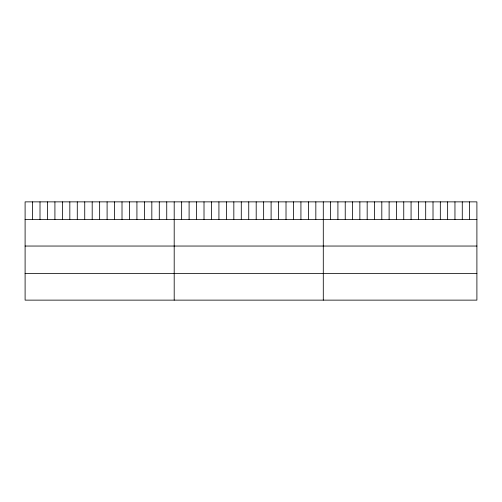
<?xml version="1.0" encoding="UTF-8"?>
<svg xmlns="http://www.w3.org/2000/svg" width="502" height="502" viewBox="0 0 502 502"><rect width="100%" height="100%" fill="white"/><g stroke="black" fill="none" stroke-linecap="round" stroke-linejoin="round"><path stroke-width="0.75" d="M476.9 219.399L476.9 300.133L25.1 300.133L25.1 201.867L476.9 201.867L476.9 219.399L25.1 219.399M25.1 246.043L476.9 246.043M25.1 273.49L476.9 273.49M469.583 201.867L469.583 219.399M462.273 201.867L462.273 219.399M454.956 201.867L454.956 219.399M447.64 201.867L447.64 219.399M440.323 201.867L440.323 219.399M433.013 201.867L433.013 219.399M425.696 201.867L425.696 219.399M418.379 201.867L418.379 219.399M411.069 201.867L411.069 219.399M403.752 201.867L403.752 219.399M396.436 201.867L396.436 219.399M389.119 201.867L389.119 219.399M381.809 201.867L381.809 219.399M374.492 201.867L374.492 219.399M367.175 201.867L367.175 219.399M359.865 201.867L359.865 219.399M352.548 201.867L352.548 219.399M345.232 201.867L345.232 219.399M337.915 201.867L337.915 219.399M330.605 201.867L330.605 219.399M323.288 201.867L323.288 300.133M315.833 201.867L315.833 219.399M308.379 201.867L308.379 219.399M300.924 201.867L300.924 219.399M293.469 201.867L293.469 219.399M286.014 201.867L286.014 219.399M278.56 201.867L278.56 219.399M271.105 201.867L271.105 219.399M263.65 201.867L263.65 219.399M256.196 201.867L256.196 219.399M248.741 201.867L248.741 219.399M241.286 201.867L241.286 219.399M233.832 201.867L233.832 219.399M226.377 201.867L226.377 219.399M218.922 201.867L218.922 219.399M211.467 201.867L211.467 219.399M204.013 201.867L204.013 219.399M196.558 201.867L196.558 219.399M189.103 201.867L189.103 219.399M181.649 201.867L181.649 219.399M174.194 201.867L174.194 300.133M166.739 201.867L166.739 219.399M159.285 201.867L159.285 219.399M151.83 201.867L151.83 219.399M144.375 201.867L144.375 219.399M136.92 201.867L136.92 219.399M129.466 201.867L129.466 219.399M122.011 201.867L122.011 219.399M114.556 201.867L114.556 219.399M107.102 201.867L107.102 219.399M99.647 201.867L99.647 219.399M92.192 201.867L92.192 219.399M84.738 201.867L84.738 219.399M77.283 201.867L77.283 219.399M69.828 201.867L69.828 219.399M62.373 201.867L62.373 219.399M54.919 201.867L54.919 219.399M47.464 201.867L47.464 219.399M40.009 201.867L40.009 219.399M32.555 201.867L32.555 219.399"/></g></svg>
